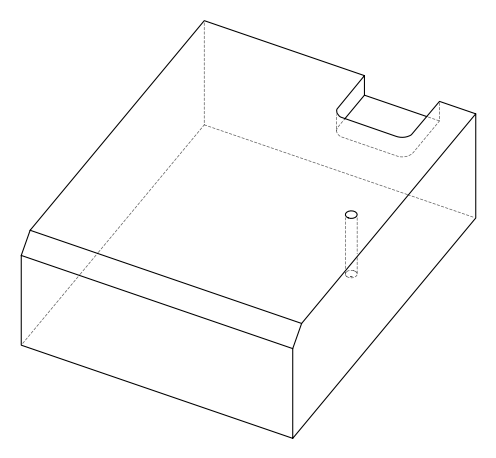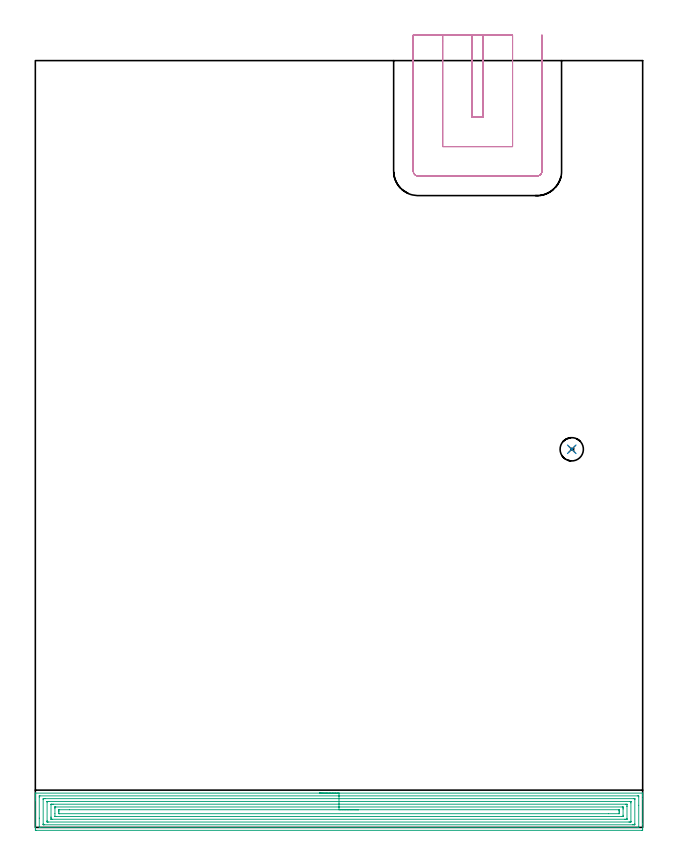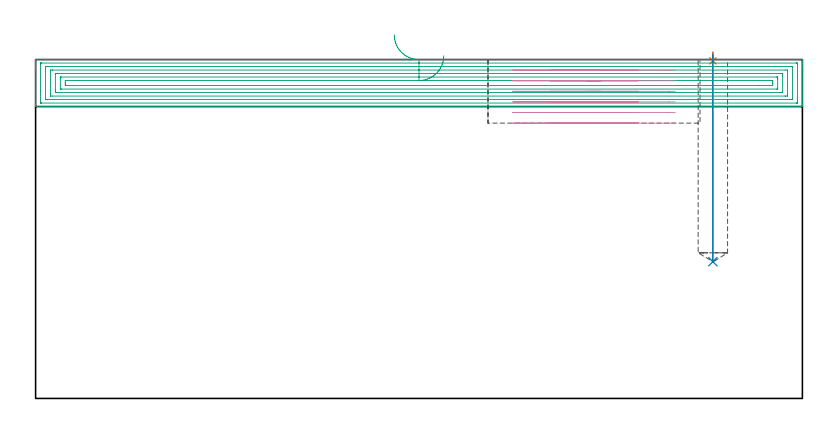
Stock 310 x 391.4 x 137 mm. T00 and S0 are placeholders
(PLAN: 4 operations, 3 tool changes, 25.4 min)
(1 SPOT_DRILL | STEP1POCKET | NXT0321_9005460120000 | 0.03 min | 2 mm3)
(2 DRILL_BLIND_HOLE_INTO_CENTER | STEP1POCKET | UGT0301_229 | 0.34 min | 8793 mm3)
(3 AREA_MILL | FG_CHAMFER_SURFACE | UGT0205_001 | 17.69 min | 55946 mm3)
(4 MILL_SLOT | SLOT_PARTIAL_RECTANGULAR | UGT0201_136 | Follow Part, ap 5, ae 75% | 7.31 min | 150059 mm3)
(TOOL NXT0321_9005460120000 | NC Spot Drill, 142deg, 12mm, Carbide, Uncoated | D12 PA142 FL30 Z2)
(TOOL UGT0301_229 | Twist Drill 11.9 mm | D11.9 PA118 FL100 Z2)
(TOOL UGT0205_001 | Chamfer Mill 20 x 3 x 45 deg. | D20 FL50 Z2)
(TOOL UGT0201_136 | Carbide End Mill 20.0 | D20 FL30 Z4)
(OP 1 SPOT_DRILL)
G17 G21 G94 G90
T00 M6
G54
G17 G0 G90 X273.8 Y193. S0 M3
G43 Z147. H0
G94 G81 G98 Z136.488 F250. R140.
G80
M5
M2
(OP 2 DRILL_BLIND_HOLE_INTO_CENTER)
G17 G21 G94 G90
T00 M6
G54
G17 G0 G90 X273.8 Y193. S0 M3
G43 Z147. H0
G94 G81 G98 Z55.3 F250. R139.
G80
M5
M2
(OP 3 AREA_MILL)
G17 G21 G94 G90
T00 M6
G54
G17 G0 G90 X145. Y17.5 S1061 M3
G43 Z147. H0
G94 G1 X145.038 Z146.128 F250.
X145.152 Z145.263
X145.341 Z144.412
X145.603 Z143.58
X145.937 Z142.774
X146.34 Z142.
X146.808 Z141.264
X147.34 Z140.572
X147.929 Z139.929
X148.572 Z139.34
X149.264 Z138.808
X150. Z138.34
X150.774 Z137.937
X151.58 Z137.603
X152.412 Z137.341
X153.263 Z137.152
X154.128 Z137.038
X155. Z137.
X309.841
X309.99 Y17.497 Z136.988
X309.993 Y17.451 Z136.943
X310. Y17.08 Z136.58
Y16.657 Z136.156
Y16.021 Z135.516
Y14.812 Z134.309
Y14.238 Z133.733
Y1.754 Z121.251
Y-0.625 Z118.872
X309.998 Y-0.912 Z118.585
X309.993 Y-1.492 Z118.006
X309.977 Y-1.493 Z118.004
X309.395 Y-1.5 Z118.
X0.605 Y-1.499 Z118.001
X0.023 Y-1.494 Z118.004
X0.007 Y-1.492 Z118.006
X0.003 Y-0.912 Z118.585
X0. Y-0.307 Z119.19
Y13.634 Z133.129
Y14.238 Z133.733
Y14.812 Z134.309
Y15.13 Z134.626
Y15.703 Z135.199
Y16.021 Z135.516
Y16.657 Z136.156
Y17.081 Z136.58
X0.007 Y17.451 Z136.943
X0.01 Y17.497 Z136.988
X0.159 Y17.5 Z137.
X155.
Y16.086 Z135.586
X307.61 Y16.085 Z135.585
X307.675 Y16.084 Z135.584
X307.804 Y16.079 Z135.579
X307.99 Y16.07 Z135.57
X307.992 Y16.021 Z135.521
X307.998 Y15.633 Z135.133
X308. Y11.272 Z130.772
Y0.481 Z119.981
X307.996 Y-0.021 Z119.479
X307.993 Y-0.068 Z119.432
X307.992 Y-0.075 Z119.425
X307.955 Y-0.079 Z119.421
X307.87 Y-0.083 Z119.417
X307.74 Y-0.085 Z119.415
X307.675 Y-0.086 Z119.414
X2.39 Y-0.085 Z119.415
X2.325 Y-0.084 Z119.416
X2.196 Y-0.079 Z119.421
X2.01 Y-0.07 Z119.43
X2.008 Y-0.021 Z119.479
X2.001 Y0.367 Z119.867
X2. Y4.728 Z124.228
Y15.519 Z135.019
X2.004 Y16.021 Z135.521
X2.007 Y16.068 Z135.568
X2.008 Y16.075 Z135.575
X2.045 Y16.079 Z135.579
X2.13 Y16.083 Z135.583
X2.26 Y16.085 Z135.585
X2.325 Y16.086 Z135.586
X155.
Y14.672 Z134.172
X305.391 Y14.671 Z134.171
X305.825 Y14.67 Z134.17
X305.968 Y14.667 Z134.167
X305.985 Y14.665 Z134.165
X305.991 Y14.623 Z134.123
X305.997 Y14.53 Z134.03
X305.999 Y14.413 Z133.913
X306. Y14.238 Z133.738
X305.999 Y1.762 Z121.262
X305.998 Y1.588 Z121.088
X305.99 Y1.412 Z120.912
X305.978 Y1.335 Z120.835
X305.933 Y1.333 Z120.833
X305.825 Y1.33 Z120.83
X305.366 Y1.329 Z120.829
X304.932 Y1.328 Z120.828
X4.609 Y1.329 Z120.829
X4.175 Y1.331 Z120.831
X4.032 Y1.333 Z120.833
X4.015 Y1.335 Z120.835
X4.009 Y1.377 Z120.877
X4.003 Y1.47 Z120.97
X4.001 Y1.587 Z121.087
X4. Y1.762 Z121.262
X4.001 Y14.238 Z133.738
X4.002 Y14.412 Z133.912
X4.01 Y14.588 Z134.088
X4.022 Y14.665 Z134.165
X4.067 Y14.667 Z134.167
X4.175 Y14.67 Z134.17
X4.634 Y14.671 Z134.171
X5.068 Y14.672 Z134.172
X155.
Y13.257 Z132.757
X303.238
X303.958 Y13.25 Z132.75
X303.99 Y13.246 Z132.746
X303.994 Y13.202 Z132.702
X303.997 Y13.101 Z132.601
X303.999 Y12.899 Z132.399
X304. Y12.496 Z131.996
X303.999 Y3.118 Z122.618
X303.998 Y2.905 Z122.405
X303.994 Y2.799 Z122.299
X303.99 Y2.752 Z122.252
X303.943 Y2.749 Z122.249
X303.147 Y2.743 Z122.243
X303.057
X6.762
X6.042 Y2.75 Z122.25
X6.01 Y2.754 Z122.254
X6.006 Y2.798 Z122.298
X6.002 Y2.899 Z122.399
X6.001 Y3.101 Z122.601
X6. Y3.504 Z123.004
X6.001 Y12.899 Z132.399
X6.002 Y13.101 Z132.601
X6.006 Y13.202 Z132.702
X6.01 Y13.246 Z132.746
X6.042 Y13.25 Z132.75
X6.762 Y13.257 Z132.757
X6.853
X155.
Y11.843 Z131.343
X301.362 Y11.842 Z131.342
X301.98 Y11.839 Z131.339
X301.985 Y11.837 Z131.337
X301.995 Y11.825 Z131.325
X301.998 Y11.565 Z131.065
X302. Y10.928 Z130.428
Y10.674 Z130.174
X301.999 Y4.435 Z123.935
X301.997 Y4.276 Z123.776
X301.993 Y4.197 Z123.697
X301.99 Y4.164 Z123.664
X301.919 Y4.162 Z123.662
X301.64 Y4.158 Z123.658
X301.362 Y4.157 Z123.657
X300.749
X8.638 Y4.158 Z123.658
X8.02 Y4.161 Z123.661
X8.015 Y4.163 Z123.663
X8.005 Y4.175 Z123.675
X8.002 Y4.435 Z123.935
X8. Y5.072 Z124.572
Y5.326 Z124.826
X8.001 Y11.565 Z131.065
X8.003 Y11.724 Z131.224
X8.007 Y11.803 Z131.303
X8.01 Y11.836 Z131.336
X8.08 Y11.838 Z131.338
X8.36 Y11.842 Z131.342
X8.638 Y11.843 Z131.343
X9.251
X155.
Y10.429 Z129.929
X299.578 Y10.428 Z129.928
X299.824 Y10.427 Z129.927
X299.941 Y10.424 Z129.924
X299.99 Y10.421 Z129.921
X299.992 Y10.393 Z129.893
X299.998 Y10.254 Z129.754
X300. Y9.782 Z129.282
Y9.361 Z128.861
Y6.218 Z125.718
Y5.796 Z125.296
X299.997 Y5.655 Z125.155
X299.994 Y5.604 Z125.104
X299.99 Y5.58 Z125.08
X299.98 Y5.578 Z125.078
X299.901 Y5.575 Z125.075
X299.578 Y5.572 Z125.072
X10.422
X10.175 Y5.573 Z125.073
X10.059 Y5.576 Z125.076
X10.01 Y5.579 Z125.079
X10.008 Y5.607 Z125.107
X10.002 Y5.746 Z125.246
X10. Y7.109 Z126.609
Y9.782 Z129.282
Y10.204 Z129.704
X10.003 Y10.345 Z129.845
X10.006 Y10.396 Z129.896
X10.01 Y10.42 Z129.92
X10.02 Y10.422 Z129.922
X10.099 Y10.425 Z129.925
X10.422 Y10.428 Z129.928
X155. Y10.429 Z129.929
Y9.015 Z128.515
X297.669 Y9.014 Z128.514
X297.793
X297.916 Y9.011 Z128.511
X297.989 Y9.008 Z128.508
X297.994 Y8.96 Z128.46
X297.997 Y8.891 Z128.391
X298. Y8.684 Z128.184
Y8. Z127.5
Y7.793 Z127.293
X297.993 Y7.109 Z126.609
X297.99 Y7.007 Z126.507
X297.983 Y6.992 Z126.492
X297.957 Y6.989 Z126.489
X297.915 Y6.986 Z126.486
X292.588 Y6.985 Z126.485
X12.331 Y6.986 Z126.486
X12.207
X12.084 Y6.989 Z126.489
X12.011 Y6.992 Z126.492
X12.006 Y7.04 Z126.54
X12.003 Y7.109 Z126.609
X12. Y7.316 Z126.816
Y8. Z127.5
Y8.207 Z127.707
X12.007 Y8.891 Z128.391
X12.01 Y8.993 Z128.493
X12.017 Y9.008 Z128.508
X12.043 Y9.011 Z128.511
X12.085 Y9.014 Z128.514
X17.414 Y9.015 Z128.515
X155.
X155.872 Z128.553
X156.736 Z128.667
X157.588 Z128.855
X158.42 Z129.118
X159.226 Z129.452
X160. Z129.854
X160.736 Z130.323
X161.428 Z130.854
X162.071 Z131.444
X162.66 Z132.087
X163.191 Z132.779
X163.66 Z133.515
X164.063 Z134.289
X164.397 Z135.095
X164.659 Z135.927
X164.848 Z136.778
X164.962 Z137.643
X165. Z138.515
G0 Z147.
M5
M2
(OP 4 MILL_SLOT)
G17 G21 G94 G90
T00 M6
G54
G17 G0 G90 X222.9 Y404.4 S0 M3
G43 Z147. H0
Z132.717
G94 G1 Y401.4 F250.
Y362.5 F500.
X228.6
Y401.4
Y404.4 F250.
X207.9
Y401.4
Y347.5 F500.
X243.6
Y401.4
Y404.4 F250.
X192.9
Y401.4
Y335. F500.
G3 X195.4 Y332.5 R2.5
G1 X256.1
G3 X258.6 Y335. R2.5
G1 Y401.4
Y404.4 F250.
G0 X222.9 Z128.433
G1 Y401.4
Y362.5 F500.
X228.6
Y401.4
Y404.4 F250.
X207.9
Y401.4
Y347.5 F500.
X243.6
Y401.4
Y404.4 F250.
X192.9
Y401.4
Y335. F500.
G3 X195.4 Y332.5 R2.5
G1 X256.1
G3 X258.6 Y335. R2.5
G1 Y401.4
Y404.4 F250.
G0 X222.9 Z124.15
G1 Y401.4
Y362.5 F500.
X228.6
Y401.4
Y404.4 F250.
X207.9
Y401.4
Y347.5 F500.
X243.6
Y401.4
Y404.4 F250.
X192.9
Y401.4
Y335. F500.
G3 X195.4 Y332.5 R2.5
G1 X256.1
G3 X258.6 Y335. R2.5
G1 Y401.4
Y404.4 F250.
G0 X222.9 Z119.867
G1 Y401.4
Y362.5 F500.
X228.6
Y401.4
Y404.4 F250.
X207.9
Y401.4
Y347.5 F500.
X243.6
Y401.4
Y404.4 F250.
X192.9
Y401.4
Y335. F500.
G3 X195.4 Y332.5 R2.5
G1 X256.1
G3 X258.6 Y335. R2.5
G1 Y401.4
Y404.4 F250.
G0 X222.9 Z115.583
G1 Y401.4
Y362.5 F500.
X228.6
Y401.4
Y404.4 F250.
X207.9
Y401.4
Y347.5 F500.
X243.6
Y401.4
Y404.4 F250.
X192.9
Y401.4
Y335. F500.
G3 X195.4 Y332.5 R2.5
G1 X256.1
G3 X258.6 Y335. R2.5
G1 Y401.4
Y404.4 F250.
G0 X222.9 Z111.3
G1 Y401.4
Y362.5 F500.
X228.6
Y401.4
Y404.4 F250.
X207.9
Y401.4
Y347.5 F500.
X243.6
Y401.4
Y404.4 F250.
X192.9
Y401.4
Y335. F500.
G3 X195.4 Y332.5 R2.5
G1 X256.1
G3 X258.6 Y335. R2.5
G1 Y401.4
Y404.4 F250.
G0 Z147.
M5
M2
